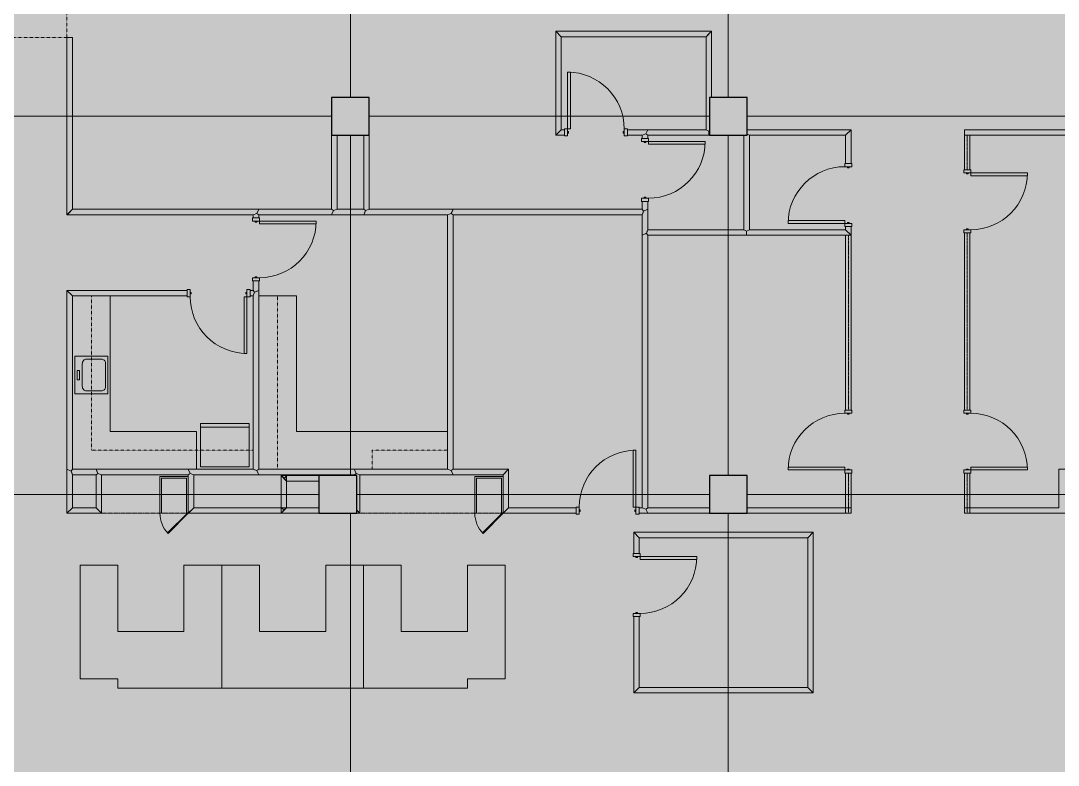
# Model space of a CAD drawing. Header units: inches. Extents: x -4451 to 2809, y -40 to 2719.
# Drawn here: x -2487 to -1828, y 619 to 1092 of the extents above; entities that cross this region are included whole.
import ezdxf

# ---------------------------------------------------------------- set-up
doc = ezdxf.new("R2010")
doc.units = ezdxf.units.IN
doc.header["$MEASUREMENT"] = 0
for name, pattern in [('IMPORT-CENTER2', [1.6875, 1.125, -0.1875, 0.1875, -0.1875]), ('IMPORT-CENTER2 _2_', [1.125, 0.75, -0.125, 0.125, -0.125]), ('IMPORT-FENCELINE2', [2.175, 0.375, -0.15, 0, -0.15, 1.5, 0]), ('IMPORT-HIDDEN2', [0.28125, 0.1875, -0.09375]), ('IMPORT-HIDDEN4', [0.140625, 0.09375, -0.046875]), ('IMPORT-HIDDEN4 _2_', [0.09375, 0.0625, -0.03125]), ('IMPORT-PHANTOM4', [0.9375, 0.46875, -0.09375, 0.09375, -0.09375, 0.09375, -0.09375])]:
    doc.linetypes.add(name, pattern=pattern)
for name, color, linetype, lineweight in [('7th Floor_dwg', 8, 'Continuous', 9), ('A-Area', 7, 'IMPORT-PHANTOM4', 9), ('A-DETL-GENF', 92, 'Continuous', 9), ('A-Door-Exst', 7, 'Continuous', 9), ('A-Flor-Appl', 7, 'Continuous', 9), ('A-Flor-Case-Exst', 7, 'Continuous', 9), ('A-Flor-Pfix-Exst', 7, 'Continuous', 9), ('A-Grid', 7, 'IMPORT-CENTER2', 9), ('A-Wall-Abov', 7, 'IMPORT-HIDDEN2', 9), ('A-Wall-Bldg', 7, 'Continuous', 9), ('A-Wall-Exst', 7, 'Continuous', 9), ('A-WALL-PATT', 111, 'Continuous', 18), ('core model_dwg', 8, 'Continuous', 9), ('S-COLS', 52, 'Continuous', 18)]:
    doc.layers.add(name, color=color, linetype=linetype, lineweight=lineweight)

# ---------------------------------------------------------------- blocks, each defined once
blk = doc.blocks.new('7th Floor_dwg_locker-6970061-Level 07 DEMOLITION PLAN')
at = {"layer": 'A-Flor-Case-Exst', "flags": 128}
for points in [[(12.73, 32.01), (0, 19.28), (0.35, 18.93), (13.08, 31.65)], [(18, 19.76), (18, -4), (0, -4), (0, 19.28), (1, 19.28), (1, -3)], [(18, 19.28), (17, 19.28), (17, -3), (1, -3)]]:
    blk.add_lwpolyline(points, dxfattribs=at)
at = {"layer": 'A-Flor-Case-Exst'}
blk.add_arc((0, 19.28), 18, 360, 45, dxfattribs=at)
blk = doc.blocks.new('7th Floor_dwg-6970059-Level 07 DEMOLITION PLAN')
at = {"layer": 'A-Area', "linetype": 'IMPORT-HIDDEN4', "flags": 128}
blk.add_lwpolyline([(-2517.72, 1521.9), (-2457.72, 1521.9), (-2457.72, 1080.9), (-2517.72, 1080.9)], dxfattribs=at)
at = {"layer": 'A-Door-Exst', "flags": 128}
for points in [[(-2139.78, 1022.9), (-2138.03, 1022.9), (-2138.03, 1058.9), (-2139.78, 1058.9)], [(-2139.78, 1018.4), (-2141.78, 1018.4), (-2141.78, 1022.9), (-2139.78, 1022.9)], [(-2103.78, 1018.4), (-2101.78, 1018.4), (-2101.78, 1022.9), (-2103.78, 1022.9)], [(-2139.78, 1020.15), (-2139.15, 1020.15), (-2139.15, 1021.15), (-2139.78, 1021.15)], [(-2103.78, 1020.15), (-2104.4, 1020.15), (-2104.4, 1021.15), (-2103.78, 1021.15)], [(-2092.89, 1014.9), (-2092.89, 1016.9), (-2088.39, 1016.9), (-2088.39, 1014.9)], [(-2091.14, 1014.9), (-2091.14, 1014.27), (-2090.14, 1014.27), (-2090.14, 1014.9)], [(-2088.39, 1014.9), (-2088.39, 1013.15), (-2052.39, 1013.15), (-2052.39, 1014.9)], [(-1959.22, 998.9), (-1959.22, 1000.9), (-1963.72, 1000.9), (-1963.72, 998.9)], [(-1960.97, 998.9), (-1960.97, 998.27), (-1961.97, 998.27), (-1961.97, 998.9)], [(-1888.22, 994.9), (-1888.22, 996.9), (-1883.72, 996.9), (-1883.72, 994.9)], [(-1886.47, 994.9), (-1886.47, 994.27), (-1885.47, 994.27), (-1885.47, 994.9)], [(-1883.72, 994.9), (-1883.72, 993.15), (-1847.72, 993.15), (-1847.72, 994.9)], [(-2092.89, 978.9), (-2092.89, 976.9), (-2088.39, 976.9), (-2088.39, 978.9)], [(-2091.14, 978.9), (-2091.14, 979.52), (-2090.14, 979.52), (-2090.14, 978.9)], [(-2339.97, 964.4), (-2339.97, 966.4), (-2335.47, 966.4), (-2335.47, 964.4)], [(-2338.22, 964.4), (-2338.22, 963.77), (-2337.22, 963.77), (-2337.22, 964.4)], [(-2335.47, 964.4), (-2335.47, 962.65), (-2299.47, 962.65), (-2299.47, 964.4)], [(-1963.72, 962.9), (-1963.72, 964.65), (-1999.72, 964.65), (-1999.72, 962.9)], [(-1959.22, 962.9), (-1959.22, 960.9), (-1963.72, 960.9), (-1963.72, 962.9)], [(-1960.97, 962.9), (-1960.97, 963.52), (-1961.97, 963.52), (-1961.97, 962.9)], [(-1888.22, 958.9), (-1888.22, 956.9), (-1883.72, 956.9), (-1883.72, 958.9)], [(-1886.47, 958.9), (-1886.47, 959.52), (-1885.47, 959.52), (-1885.47, 958.9)], [(-2339.97, 928.4), (-2339.97, 926.4), (-2335.47, 926.4), (-2335.47, 928.4)], [(-2338.22, 928.4), (-2338.22, 929.02), (-2337.22, 929.02), (-2337.22, 928.4)], [(-2379.47, 920.9), (-2381.47, 920.9), (-2381.47, 916.4), (-2379.47, 916.4)], [(-2379.47, 919.15), (-2378.84, 919.15), (-2378.84, 918.15), (-2379.47, 918.15)], [(-2343.47, 916.4), (-2345.22, 916.4), (-2345.22, 880.4), (-2343.47, 880.4)], [(-2343.47, 919.15), (-2344.09, 919.15), (-2344.09, 918.15), (-2343.47, 918.15)], [(-2343.47, 920.9), (-2341.47, 920.9), (-2341.47, 916.4), (-2343.47, 916.4)], [(-1959.22, 842.4), (-1959.22, 844.4), (-1963.72, 844.4), (-1963.72, 842.4)], [(-1888.22, 842.4), (-1888.22, 844.4), (-1883.72, 844.4), (-1883.72, 842.4)], [(-1960.97, 842.4), (-1960.97, 841.77), (-1961.97, 841.77), (-1961.97, 842.4)], [(-1886.47, 842.4), (-1886.47, 841.77), (-1885.47, 841.77), (-1885.47, 842.4)], [(-2096.39, 782.9), (-2098.14, 782.9), (-2098.14, 818.9), (-2096.39, 818.9)], [(-1963.72, 806.4), (-1963.72, 808.15), (-1999.72, 808.15), (-1999.72, 806.4)], [(-1959.22, 806.4), (-1959.22, 804.4), (-1963.72, 804.4), (-1963.72, 806.4)], [(-1960.97, 806.4), (-1960.97, 807.02), (-1961.97, 807.02), (-1961.97, 806.4)], [(-1888.22, 806.4), (-1888.22, 804.4), (-1883.72, 804.4), (-1883.72, 806.4)], [(-1886.47, 806.4), (-1886.47, 807.02), (-1885.47, 807.02), (-1885.47, 806.4)], [(-1883.72, 806.4), (-1883.72, 808.15), (-1847.72, 808.15), (-1847.72, 806.4)], [(-2132.39, 778.4), (-2134.39, 778.4), (-2134.39, 782.9), (-2132.39, 782.9)], [(-2132.39, 780.15), (-2131.76, 780.15), (-2131.76, 781.15), (-2132.39, 781.15)], [(-2096.39, 780.15), (-2097.01, 780.15), (-2097.01, 781.15), (-2096.39, 781.15)], [(-2096.39, 778.4), (-2094.39, 778.4), (-2094.39, 782.9), (-2096.39, 782.9)], [(-2098.22, 751.4), (-2098.22, 753.4), (-2093.72, 753.4), (-2093.72, 751.4)], [(-2096.47, 751.4), (-2096.47, 750.77), (-2095.47, 750.77), (-2095.47, 751.4)], [(-2093.72, 751.4), (-2093.72, 749.65), (-2057.72, 749.65), (-2057.72, 751.4)], [(-2098.22, 715.4), (-2098.22, 713.4), (-2093.72, 713.4), (-2093.72, 715.4)], [(-2096.47, 715.4), (-2096.47, 716.02), (-2095.47, 716.02), (-2095.47, 715.4)]]:
    blk.add_lwpolyline(points, close=True, dxfattribs=at)
at = {"layer": 'A-Door-Exst'}
for centre, start, end in [((-2139.78, 1022.9), 0, 90), ((-2088.39, 1014.9), 270, 0), ((-1963.72, 962.9), 90, 180), ((-1883.72, 994.9), 270, 0), ((-2335.47, 964.4), 270, 0), ((-2343.47, 916.4), 180, 270), ((-1963.72, 806.4), 90, 180), ((-1883.72, 806.4), 0, 90), ((-2096.39, 782.9), 90, 180), ((-2093.72, 751.4), 270, 0)]:
    blk.add_arc(centre, 36, start, end, dxfattribs=at)
at = {"layer": 'A-Flor-Appl'}
blk.add_line((-2341.95, 833.6), (-2372.95, 833.6), dxfattribs=at)
at = {"layer": 'A-Flor-Appl', "flags": 128}
blk.add_lwpolyline([(-2372.95, 835.85), (-2372.95, 808.35), (-2341.95, 808.35), (-2341.95, 835.85)], close=True, dxfattribs=at)
at = {"layer": 'A-Flor-Case-Exst', "flags": 128}
for points in [[(-2454.22, 916.9), (-2454.22, 806.9), (-2375.47, 806.9), (-2375.47, 830.9), (-2430.22, 830.9), (-2430.22, 916.9)], [(-2335.97, 916.9), (-2335.97, 806.9), (-2215.97, 806.9), (-2215.97, 830.9), (-2311.97, 830.9), (-2311.97, 916.9)], [(-2449.41, 745.9), (-2425.41, 745.9), (-2425.41, 703.9), (-2383.41, 703.9), (-2383.41, 745.9), (-2359.41, 745.9), (-2359.41, 667.9), (-2425.41, 667.9), (-2425.41, 673.9), (-2449.41, 673.9)], [(-2359.41, 745.9), (-2335.41, 745.9), (-2335.41, 703.9), (-2293.41, 703.9), (-2293.41, 745.9), (-2269.41, 745.9), (-2269.41, 667.9), (-2359.41, 667.9), (-2359.41, 673.9)], [(-2179.41, 745.9), (-2203.41, 745.9), (-2203.41, 703.9), (-2245.41, 703.9), (-2245.41, 745.9), (-2269.41, 745.9), (-2269.41, 667.9), (-2203.41, 667.9), (-2203.41, 673.9), (-2179.41, 673.9)]]:
    blk.add_lwpolyline(points, close=True, dxfattribs=at)
at = {"layer": 'A-Flor-Case-Exst', "linetype": 'IMPORT-HIDDEN4', "flags": 128}
blk.add_lwpolyline([(-2442.22, 916.9), (-2442.22, 818.9), (-2339.47, 818.9)], dxfattribs=at)
for points in [[(-2335.97, 806.9), (-2323.97, 806.9), (-2323.97, 916.9), (-2335.97, 916.9)], [(-2215.97, 806.9), (-2215.97, 818.9), (-2263.97, 818.9), (-2263.97, 806.9)]]:
    blk.add_lwpolyline(points, close=True, dxfattribs=at)
at = {"layer": 'A-Flor-Pfix-Exst', "flags": 128}
for points in [[(-2452.74, 878.66), (-2431.74, 878.66), (-2431.74, 854.66), (-2452.74, 854.66)], [(-2433.2, 859.51), (-2433.24, 859.01), (-2433.35, 858.52), (-2433.54, 858.07), (-2433.79, 857.65), (-2434.1, 857.3), (-2434.46, 857.01), (-2434.86, 856.8), (-2435.28, 856.67), (-2435.72, 856.63), (-2445.46, 856.63), (-2445.95, 856.68), (-2446.42, 856.84), (-2446.86, 857.11), (-2447.24, 857.47), (-2447.55, 857.91), (-2447.79, 858.4), (-2447.93, 858.94), (-2447.98, 859.51), (-2447.98, 873.82), (-2447.93, 874.39), (-2447.79, 874.93), (-2447.55, 875.42), (-2447.24, 875.86), (-2446.86, 876.22), (-2446.42, 876.48), (-2445.95, 876.65), (-2445.46, 876.7), (-2435.72, 876.7), (-2435.28, 876.66), (-2434.86, 876.53), (-2434.46, 876.32), (-2434.1, 876.03), (-2433.79, 875.68), (-2433.54, 875.26), (-2433.35, 874.81), (-2433.24, 874.32), (-2433.2, 873.82)], [(-2451.16, 863.72), (-2451.16, 869.61), (-2449.69, 869.61), (-2449.69, 863.72)]]:
    blk.add_lwpolyline(points, close=True, dxfattribs=at)
at = {"layer": 'A-Grid'}
for p, q in [((-2277.72, 1042.9), (-2277.72, 1251.15)), ((-2037.72, 1042.9), (-2037.72, 1251.15)), ((-2289.72, 1030.9), (-2517.72, 1030.9)), ((-2049.72, 1030.9), (-2265.72, 1030.9)), ((-1809.72, 1030.9), (-2025.72, 1030.9)), ((-2277.72, 802.9), (-2277.72, 1018.9)), ((-2037.72, 802.9), (-2037.72, 1018.9)), ((-2297.72, 790.9), (-2517.72, 790.9)), ((-2049.72, 790.9), (-2273.72, 790.9)), ((-1809.72, 790.9), (-2025.72, 790.9)), ((-2277.72, 439.9), (-2277.72, 778.9)), ((-2037.72, 439.9), (-2037.72, 778.9))]:
    blk.add_line(p, q, dxfattribs=at)
at = {"layer": 'A-Wall-Abov'}
for p, q in [((-2380.72, 778.9), (-2435.72, 778.9)), ((-2180.72, 778.9), (-2271.72, 778.9))]:
    blk.add_line(p, q, dxfattribs=at)
at = {"layer": 'A-Wall-Bldg', "flags": 128}
for points in [[(-2297.72, 802.9), (-2321.72, 802.9), (-2321.72, 778.9), (-2297.72, 778.9)], [(-2297.72, 782.4), (-2318.22, 782.4), (-2318.22, 799.4), (-2297.72, 799.4)]]:
    blk.add_lwpolyline(points, dxfattribs=at)
at = {"layer": 'A-Wall-Exst'}
blk.add_line((-2297.72, 782.4), (-2377.22, 782.4), dxfattribs=at)
at = {"layer": 'A-Wall-Exst', "flags": 128}
for points in [[(-2289.72, 1018.9), (-2289.72, 971.9), (-2335.97, 971.9), (-2454.22, 971.9), (-2454.22, 1080.9), (-2457.72, 1080.9), (-2457.72, 968.4), (-2339.47, 968.4), (-2339.47, 966.4), (-2335.97, 966.4), (-2335.97, 968.4), (-2289.72, 968.4), (-2269.22, 968.4), (-2215.97, 968.4), (-2215.97, 806.9), (-2275.22, 806.9), (-2335.97, 806.9), (-2335.97, 920.4), (-2335.97, 926.4), (-2339.47, 926.4), (-2339.47, 920.4), (-2341.47, 920.4), (-2341.47, 916.9), (-2339.47, 916.9), (-2339.47, 806.9), (-2380.72, 806.9), (-2439.22, 806.9), (-2454.22, 806.9), (-2454.22, 916.9), (-2381.47, 916.9), (-2381.47, 920.4), (-2457.72, 920.4), (-2457.72, 806.9), (-2457.72, 778.9), (-2435.72, 778.9), (-2435.72, 803.4), (-2380.72, 803.4), (-2380.72, 778.9), (-2297.72, 778.9)], [(-2048.28, 1042.9), (-2048.28, 1084.9), (-2147.28, 1084.9), (-2147.28, 1018.9), (-2141.78, 1018.9), (-2141.78, 1022.4), (-2143.78, 1022.4), (-2143.78, 1081.4), (-2051.78, 1081.4), (-2051.78, 1022.4), (-2088.89, 1022.4), (-2101.78, 1022.4), (-2101.78, 1018.9), (-2092.39, 1018.9), (-2092.39, 1016.9), (-2088.89, 1016.9), (-2088.89, 1018.9), (-2050.03, 1018.9), (-2049.72, 1018.9)], [(-2026.05, 955.4), (-1959.72, 955.4), (-1959.72, 960.9), (-1963.22, 960.9), (-1963.22, 958.9), (-2024.3, 958.9), (-2024.3, 1018.9), (-1963.22, 1018.9), (-1963.22, 1000.9), (-1959.72, 1000.9), (-1959.72, 1022.4), (-2025.72, 1022.4)], [(-1809.72, 1022.4), (-1887.72, 1022.4), (-1887.72, 1018.9), (-1809.72, 1018.9)], [(-2269.22, 1018.9), (-2269.22, 971.9), (-2286.22, 971.9), (-2286.22, 1018.9)], [(-2027.8, 1018.9), (-2027.8, 958.9), (-2088.89, 958.9), (-2088.89, 971.9), (-2088.89, 976.9), (-2092.39, 976.9), (-2092.39, 971.9), (-2212.47, 971.9), (-2265.72, 971.9), (-2265.72, 1018.9)], [(-2273.72, 778.9), (-2271.72, 778.9), (-2271.72, 803.4), (-2212.47, 803.4), (-2180.72, 803.4), (-2180.72, 778.9), (-2134.39, 778.9), (-2134.39, 782.4), (-2177.22, 782.4), (-2177.22, 806.9), (-2212.47, 806.9), (-2212.47, 968.4), (-2092.39, 968.4), (-2092.39, 955.4), (-2092.39, 782.4), (-2094.39, 782.4), (-2094.39, 778.9), (-2088.89, 778.9), (-2049.72, 778.9)], [(-2049.72, 782.4), (-2088.89, 782.4), (-2088.89, 955.4), (-2026.05, 955.4)], [(-2025.72, 778.9), (-1959.72, 778.9), (-1959.72, 804.4), (-1963.22, 804.4), (-1963.22, 778.9), (-1959.72, 778.9), (-1959.72, 782.4), (-2025.72, 782.4)], [(-1799.22, 806.9), (-1827.72, 806.9), (-1827.72, 782.4), (-1887.72, 782.4), (-1887.72, 778.9), (-1827.72, 778.9), (-1809.72, 778.9)], [(-2377.22, 782.4), (-2377.22, 803.4), (-2335.97, 803.4), (-2275.22, 803.4), (-2275.22, 802.9)]]:
    blk.add_lwpolyline(points, dxfattribs=at)
for points in [[(-1887.72, 996.9), (-1884.22, 996.9), (-1884.22, 1018.9), (-1887.72, 1018.9)], [(-1887.72, 844.4), (-1884.22, 844.4), (-1884.22, 956.9), (-1887.72, 956.9)], [(-1963.22, 844.4), (-1959.72, 844.4), (-1959.72, 955.4), (-1963.22, 955.4)], [(-1887.72, 778.9), (-1884.22, 778.9), (-1884.22, 804.4), (-1887.72, 804.4)], [(-2454.22, 803.4), (-2439.22, 803.4), (-2439.22, 782.4), (-2454.22, 782.4)], [(-2094.22, 713.4), (-2097.72, 713.4), (-2097.72, 664.9), (-1983.72, 664.9), (-1983.72, 766.9), (-2097.72, 766.9), (-2097.72, 753.4), (-2094.22, 753.4), (-2094.22, 763.4), (-1987.22, 763.4), (-1987.22, 668.4), (-2094.22, 668.4)]]:
    blk.add_lwpolyline(points, close=True, dxfattribs=at)
at = {"layer": 'A-WALL-PATT', "color": 7, "lineweight": 9}
for p, q in [((-2454.22, 1080.9), (-2457.72, 1080.9)), ((-2141.78, 1022.4), (-2141.78, 1018.9)), ((-2024.3, 1018.9), (-2025.72, 1019.6)), ((-2025.72, 1019.6), (-2024.3, 1018.9)), ((-1963.22, 1000.9), (-1959.72, 1000.9)), ((-1963.22, 960.9), (-1959.72, 960.9)), ((-2381.47, 920.4), (-2381.47, 916.9)), ((-2134.39, 778.9), (-2134.39, 782.4)), ((-2094.22, 753.4), (-2097.72, 753.4)), ((-2094.22, 713.4), (-2097.72, 713.4))]:
    blk.add_line(p, q, dxfattribs=at)
at = {"layer": 'A-WALL-PATT', "color": 7, "linetype": 'IMPORT-FENCELINE2', "lineweight": 9}
for p, q in [((-1885.97, 996.9), (-1885.97, 1018.9)), ((-1885.97, 844.4), (-1885.97, 956.9)), ((-1961.47, 844.4), (-1961.47, 955.4)), ((-1961.47, 778.9), (-1961.47, 804.4)), ((-1885.97, 778.9), (-1885.97, 804.4))]:
    blk.add_line(p, q, dxfattribs=at)
at = {"layer": 'A-WALL-PATT', "color": 7, "lineweight": 9, "flags": 128}
for points in [[(-2147.28, 1084.9), (-2143.78, 1081.4)], [(-2051.78, 1081.4), (-2050.03, 1083.15), (-2048.28, 1084.9)], [(-2147.28, 1018.9), (-2143.78, 1022.4)], [(-2092.39, 1018.9), (-2090.05, 1019.77), (-2088.89, 1018.9), (-2090.05, 1019.77), (-2089.27, 1021.52), (-2088.89, 1022.4), (-2090.05, 1019.77)], [(-1959.72, 1022.4), (-1962.34, 1019.77), (-1963.22, 1018.9)], [(-2457.72, 968.4), (-2454.22, 971.9), (-2456.84, 969.27)], [(-2339.47, 968.4), (-2337.13, 969.27), (-2335.97, 968.4), (-2337.13, 969.27), (-2336.35, 971.02), (-2335.97, 971.9), (-2337.13, 969.27)], [(-2289.72, 968.4), (-2289.33, 969.27), (-2288.55, 971.02), (-2289.72, 971.9), (-2288.55, 971.02), (-2286.22, 971.9), (-2288.55, 971.02)], [(-2269.22, 968.4), (-2268.05, 971.02), (-2269.22, 971.9), (-2268.05, 971.02), (-2265.72, 971.9), (-2268.05, 971.02), (-2268.83, 969.27)], [(-2215.97, 968.4), (-2213.63, 969.27), (-2212.85, 971.02), (-2212.47, 971.9), (-2212.98, 970.73), (-2213.63, 969.27), (-2212.47, 968.4), (-2213.63, 969.27)], [(-2092.39, 968.4), (-2091.51, 970.73), (-2089.76, 971.51), (-2088.89, 971.9), (-2091.51, 970.73), (-2092.39, 971.9), (-2091.51, 970.73), (-2092.06, 969.27)], [(-2092.39, 955.4), (-2091.51, 955.79), (-2089.76, 956.56), (-2088.89, 958.9), (-2089.21, 958.02), (-2089.76, 956.56), (-2088.89, 955.4), (-2089.76, 956.56), (-2090.05, 956.43)], [(-2026.05, 955.4), (-2026.05, 956.56), (-2026.05, 958.02), (-2027.8, 958.9), (-2026.05, 958.02), (-2024.3, 958.9), (-2026.05, 958.02)], [(-1959.72, 955.4), (-1963.22, 958.9), (-1962.34, 958.02)], [(-2457.72, 920.4), (-2454.22, 916.9), (-2455.09, 917.77)], [(-2339.47, 916.9), (-2338.59, 919.23), (-2337.13, 919.88), (-2335.97, 920.4), (-2338.59, 919.23), (-2339.47, 920.4), (-2338.59, 919.23)], [(-2457.72, 806.9), (-2455.09, 805.73), (-2454.22, 803.4), (-2454.54, 804.27), (-2455.09, 805.73), (-2454.22, 806.9), (-2455.09, 805.73)], [(-2439.22, 806.9), (-2438.7, 805.73), (-2438.05, 804.27), (-2439.22, 803.4), (-2438.05, 804.27), (-2435.72, 803.4), (-2438.05, 804.27)], [(-2380.72, 806.9), (-2379.55, 804.27), (-2380.72, 803.4), (-2379.55, 804.27), (-2377.22, 803.4), (-2379.55, 804.27), (-2380.33, 806.02)], [(-2339.47, 806.9), (-2337.13, 806.02), (-2336.35, 804.27), (-2335.97, 803.4), (-2336.35, 804.27), (-2337.13, 806.02), (-2335.97, 806.9), (-2337.13, 806.02), (-2338.59, 806.57)], [(-2275.22, 806.9), (-2274.83, 806.02), (-2274.05, 804.27), (-2275.22, 803.4), (-2274.05, 804.27), (-2271.72, 803.4), (-2274.05, 804.27), (-2274.83, 806.02)], [(-2215.97, 806.9), (-2213.63, 806.02), (-2212.85, 804.27), (-2212.47, 803.4), (-2213.63, 806.02), (-2212.47, 806.9), (-2213.63, 806.02)], [(-2177.22, 806.9), (-2180.72, 803.4), (-2178.09, 806.02)], [(-2318.22, 799.4), (-2321.72, 802.9)], [(-2457.72, 778.9), (-2454.22, 782.4), (-2455.09, 781.52)], [(-2439.22, 782.4), (-2438.05, 781.23), (-2435.72, 778.9)], [(-2377.22, 782.4), (-2380.72, 778.9), (-2379.55, 780.06)], [(-2318.22, 782.4), (-2321.72, 778.9)], [(-2273.72, 780.9), (-2271.72, 778.9)], [(-2177.22, 782.4), (-2180.72, 778.9)], [(-2092.39, 782.4), (-2090.05, 781.52), (-2088.89, 778.9), (-2090.05, 781.52), (-2088.89, 782.4), (-2089.76, 781.74), (-2090.05, 781.52)], [(-2097.72, 766.9), (-2094.22, 763.4)], [(-1987.22, 763.4), (-1983.72, 766.9)], [(-2097.72, 664.9), (-2094.22, 668.4)], [(-1987.22, 668.4), (-1983.72, 664.9)]]:
    blk.add_lwpolyline(points, close=True, dxfattribs=at)
for points in [[(-2101.78, 1022.4), (-2101.78, 1019.77), (-2101.78, 1018.9)], [(-2050.03, 1018.9), (-2050.03, 1019.77), (-2050.03, 1021.52), (-2051.78, 1022.4), (-2050.03, 1021.52), (-2049.72, 1021.68)], [(-2049.72, 1021.68), (-2050.03, 1021.52), (-2050.03, 1019.77), (-2050.03, 1018.9)], [(-1887.72, 1022.4), (-1887.72, 1020.06), (-1887.72, 1018.9)], [(-2088.89, 1016.9), (-2090.05, 1016.9), (-2092.39, 1016.9)], [(-2088.89, 976.9), (-2091.51, 976.9), (-2092.39, 976.9)], [(-2335.97, 966.4), (-2337.13, 966.4), (-2339.47, 966.4)], [(-2335.97, 926.4), (-2338.59, 926.4), (-2339.47, 926.4)], [(-2341.47, 920.4), (-2341.47, 919.23), (-2341.47, 916.9)], [(-2094.39, 778.9), (-2094.39, 781.52), (-2094.39, 782.4)], [(-1959.72, 778.9), (-1959.72, 781.52), (-1959.72, 782.4)], [(-1887.72, 778.9), (-1887.72, 781.52), (-1887.72, 782.4)]]:
    blk.add_lwpolyline(points, dxfattribs=at)
at = {"rotation": 180}
for p in [(-2380.72, 798.18), (-2180.72, 798.18)]:
    blk.add_blockref('7th Floor_dwg_locker-6970061-Level 07 DEMOLITION PLAN', p, dxfattribs=at)
blk = doc.blocks.new('Concrete-Rectangular-Column - 24 x 24-6974123-Level 07 DEMOLITION PLAN')
at = {"layer": 'S-COLS', "lineweight": 9}
blk.add_hatch(color=7, dxfattribs=at).paths.add_polyline_path([(-12, -12), (12, -12), (12, 12), (-12, 12)], flags=0)
at = {"layer": 'S-COLS', "color": 8, "lineweight": 30}
for p, q in [((12, 12), (-12, 12)), ((-12, 12), (-12, -12)), ((12, -12), (12, 12)), ((-12, -12), (12, -12))]:
    blk.add_line(p, q, dxfattribs=at)
blk = doc.blocks.new('core model_dwg_1300 Eye - 5th Floor-6996771-Level 07 DEMOLITION PLAN')
at = {"layer": 'A-Grid', "linetype": 'IMPORT-CENTER2 _2_'}
for p, q in [((-2277.72, 1042.9), (-2277.72, 1251.15)), ((-2037.72, 1042.9), (-2037.72, 1251.15)), ((-2289.72, 1030.9), (-2517.72, 1030.9)), ((-2049.72, 1030.9), (-2265.72, 1030.9)), ((-1809.72, 1030.9), (-2025.72, 1030.9)), ((-2277.72, 802.9), (-2277.72, 1018.9)), ((-2037.72, 802.9), (-2037.72, 1018.9)), ((-2297.72, 790.9), (-2517.72, 790.9)), ((-2049.72, 790.9), (-2273.72, 790.9)), ((-1809.72, 790.9), (-2025.72, 790.9)), ((-2277.72, 255.74), (-2277.72, 778.9)), ((-2037.72, 255.74), (-2037.72, 778.9))]:
    blk.add_line(p, q, dxfattribs=at)
at = {"layer": 'A-Wall-Bldg'}
blk.add_line((-2318.22, 799.4), (-2297.72, 799.4), dxfattribs=at)
at = {"layer": 'A-Wall-Bldg', "linetype": 'IMPORT-HIDDEN4 _2_', "flags": 128}
blk.add_lwpolyline([(-2517.72, 1521.9), (-2457.72, 1521.9), (-2457.72, 1080.9), (-2517.72, 1080.9)], dxfattribs=at)
at = {"layer": 'A-Wall-Bldg', "flags": 128}
for points in [[(-2297.72, 802.9), (-2321.72, 802.9), (-2321.72, 778.9)], [(-2321.72, 782.4), (-2318.22, 782.4), (-2318.22, 802.9)]]:
    blk.add_lwpolyline(points, dxfattribs=at)
at = {"layer": 'A-WALL-PATT', "color": 7, "lineweight": 9, "flags": 128}
for points in [[(-2318.22, 799.4), (-2319.53, 801.06), (-2321.72, 802.9), (-2319.88, 801.35), (-2319.53, 801.06), (-2318.22, 802.9)], [(-2321.72, 778.9), (-2319.88, 781.08), (-2319.53, 781.36), (-2318.22, 782.4), (-2319.88, 781.08), (-2321.72, 782.4)]]:
    blk.add_lwpolyline(points, dxfattribs=at)
blk = doc.blocks.new('core model_dwg-6996768-Level 07 DEMOLITION PLAN')
blk.add_blockref('core model_dwg_1300 Eye - 5th Floor-6996771-Level 07 DEMOLITION PLAN', (0, 0))

msp = doc.modelspace()

# ---------------------------------------------------------------- hatches: boundary and pattern name
at = {"layer": 'A-DETL-GENF'}
h = msp.add_hatch(color=9, dxfattribs=at)
h.paths.add_polyline_path([(-46.99, 364.9), (17.53, 364.9), (17.53, 682.08), (1.53, 682.08), (1.53, 699.9), (-11.09, 699.9), (-11.09, 723.9), (1.53, 723.9), (1.53, 741.71), (17.53, 741.71), (17.53, 1043.71), (-295.09, 1043.71), (-295.09, 1026.58), (-295.24, 1026.23), (-295.59, 1026.08), (-336.59, 1026.08), (-336.59, 1010.58), (-367.41, 1010.58), (-367.41, 1041.58), (-352.09, 1041.58), (-352.09, 1083.08), (-334.47, 1083.08), (-334.47, 1325.08), (-350.47, 1325.08), (-350.47, 1342.9), (-363.09, 1342.9), (-363.09, 1366.9), (-350.47, 1366.9), (-350.47, 1384.71), (-334.47, 1384.71), (-334.47, 1685.08), (-350.47, 1685.08), (-350.47, 1702.9), (-363.09, 1702.9), (-363.09, 1726.9), (-350.47, 1726.9), (-350.47, 1744.71), (-334.47, 1744.71), (-334.47, 2045.08), (-350.47, 2045.08), (-350.47, 2067.08), (-364.09, 2067.08), (-364.09, 2080.71), (-387.53, 2080.71), (-387.53, 2096.71), (-687.9, 2096.71), (-687.9, 1934.23), (-653.72, 1934.23), (-653.72, 1008.9), (-717.72, 1008.9), (-717.72, 1012.9), (-657.72, 1012.9), (-657.72, 1930.23), (-691.9, 1930.23), (-691.9, 2080.71), (-705.72, 2080.71), (-705.72, 2068.08), (-729.72, 2068.08), (-729.72, 2080.71), (-747.53, 2080.71), (-747.53, 2096.71), (-1047.9, 2096.71), (-1047.9, 2080.71), (-1065.72, 2080.71), (-1065.72, 2068.08), (-1089.72, 2068.08), (-1089.72, 2080.71), (-1107.53, 2080.71), (-1107.53, 2096.71), (-1414.47, 2096.71), (-1414.47, 2080.71), (-1437.9, 2080.71), (-1437.9, 2061.08), (-1467.53, 2061.08), (-1467.53, 1854.9), (-2127.9, 1854.9), (-2127.9, 2061.08), (-2157.53, 2061.08), (-2157.53, 2080.71), (-2180.97, 2080.71), (-2180.97, 2096.71), (-2487.9, 2096.71), (-2487.9, 2080.71), (-2505.72, 2080.71), (-2505.72, 2068.08), (-2529.72, 2068.08), (-2529.72, 2080.71), (-2547.53, 2080.71), (-2547.53, 2096.71), (-2860.09, 2096.71), (-2860.09, 2260.21), (-3613.29, 2260.21), (-3613.29, 1886.27), (-3565.29, 1886.27), (-3565.29, 1702.15), (-3538.29, 1702.15), (-3538.29, 1641.65), (-3565.29, 1641.65), (-3565.29, 1462.15), (-3538.29, 1462.15), (-3538.29, 1401.65), (-3565.29, 1401.65), (-3565.29, 1222.15), (-3538.29, 1222.15), (-3538.29, 1161.65), (-3565.29, 1161.65), (-3565.29, 982.15), (-3538.29, 982.15), (-3538.29, 921.65), (-3565.29, 921.65), (-3565.29, 737.52), (-3613.29, 737.52), (-3613.29, 364.9), (-3212.09, 364.9), (-3212.09, 412.9), (-3027.97, 412.9), (-3027.97, 439.9), (-2967.47, 439.9), (-2967.47, 412.9), (-2787.97, 412.9), (-2787.97, 439.9), (-2727.47, 439.9), (-2727.47, 412.9), (-2547.97, 412.9), (-2547.97, 439.9), (-2487.47, 439.9), (-2487.47, 412.9), (-2307.97, 412.9), (-2307.97, 439.9), (-2247.47, 439.9), (-2247.47, 412.9), (-2067.97, 412.9), (-2067.97, 439.9), (-2007.47, 439.9), (-2007.47, 412.9), (-1827.97, 412.9), (-1827.97, 439.9), (-1767.47, 439.9), (-1767.47, 412.9), (-1587.97, 412.9), (-1587.97, 439.9), (-1527.47, 439.9), (-1527.47, 412.9), (-1347.97, 412.9), (-1347.97, 439.9), (-1287.47, 439.9), (-1287.47, 412.9), (-1107.97, 412.9), (-1107.97, 439.9), (-1047.47, 439.9), (-1047.47, 412.9), (-867.97, 412.9), (-867.97, 439.9), (-807.47, 439.9), (-807.47, 412.9), (-627.97, 412.9), (-627.97, 439.9), (-567.47, 439.9), (-567.47, 412.9), (-383.34, 412.9), (-383.34, 364.9), (-48.49, 364.9)], flags=0)
h.paths.add_polyline_path([(-3584.77, 369.4), (-3608.77, 369.4), (-3608.77, 393.4), (-3584.77, 393.4), (-3584.77, 378.52)], flags=0)
h.paths.add_polyline_path([(-10.97, 376.27), (-10.97, 400.27), (13.03, 400.27), (13.03, 376.27)], flags=0)
h.paths.add_polyline_path([(-345.72, 378.52), (-369.72, 378.52), (-369.72, 429.9), (-345.72, 429.9), (-345.72, 408.39)], flags=0)
h.paths.add_polyline_path([(-3249.72, 378.52), (-3249.72, 429.9), (-3225.72, 429.9), (-3225.72, 378.52)], flags=0)
h.paths.add_polyline_path([(-3599.66, 699.9), (-3599.66, 723.9), (-3548.29, 723.9), (-3548.29, 699.9), (-3570.14, 699.9)], flags=0)
h.paths.add_polyline_path([(-345.72, 778.9), (-369.72, 778.9), (-369.72, 802.9), (-345.72, 802.9)], flags=0)
h.paths.add_polyline_path([(-1799.72, 778.9), (-1809.72, 778.9), (-1809.72, 802.9), (-1785.72, 802.9), (-1785.72, 778.9), (-1795.72, 778.9)], flags=0)
h.paths.add_polyline_path([(-1569.72, 778.9), (-1569.72, 802.9), (-1545.72, 802.9), (-1545.72, 778.9)], flags=0)
h.paths.add_polyline_path([(-2517.72, 778.9), (-2541.72, 778.9), (-2541.72, 802.9), (-2517.72, 802.9)], flags=0)
h.paths.add_polyline_path([(-2877.72, 778.9), (-2877.72, 802.9), (-2853.72, 802.9), (-2853.72, 778.9)], flags=0)
h.paths.add_polyline_path([(-2049.72, 778.9), (-2049.72, 802.9), (-2025.72, 802.9), (-2025.72, 778.9)], flags=0)
h.paths.add_polyline_path([(-741.72, 778.9), (-741.72, 802.9), (-717.72, 802.9), (-717.72, 778.9)], flags=0)
h.paths.add_polyline_path([(-1321.72, 778.9), (-1321.72, 802.9), (-1297.72, 802.9), (-1297.72, 778.9)], flags=0)
h.paths.add_polyline_path([(-2297.72, 778.9), (-2297.72, 802.9), (-2273.72, 802.9), (-2273.72, 778.9)], flags=0)
h.paths.add_polyline_path([(-1053.72, 778.9), (-1077.72, 778.9), (-1077.72, 802.9), (-1053.72, 802.9)], flags=0)
h.paths.add_polyline_path([(-3211.97, 778.9), (-3211.97, 802.9), (-3187.97, 802.9), (-3187.97, 778.9)], flags=0)
h.paths.add_polyline_path([(-2541.72, 941.4), (-2877.72, 941.4), (-2877.72, 1015.27), (-2878.47, 1015.27), (-2878.47, 1016.77), (-2876.97, 1016.77), (-2876.97, 1017.27), (-2875.47, 1017.27), (-2875.47, 1016.77), (-2873.47, 1016.77), (-2873.47, 1015.27), (-2874.22, 1015.27), (-2874.22, 1012.9), (-2850.22, 1012.9), (-2850.22, 988.9), (-2874.22, 988.9), (-2874.22, 944.9), (-2748.22, 944.9), (-2748.22, 1072.9), (-2874.22, 1072.9), (-2874.22, 1054.52), (-2873.47, 1054.52), (-2873.47, 1053.02), (-2875.47, 1053.02), (-2875.47, 1052.52), (-2876.97, 1052.52), (-2876.97, 1053.02), (-2878.47, 1053.02), (-2878.47, 1054.52), (-2877.72, 1054.52), (-2877.72, 1080.9), (-2517.72, 1080.9), (-2517.72, 941.4), (-2529.72, 941.4)], flags=0)
h.paths.add_polyline_path([(-2541.72, 944.9), (-2529.72, 944.9), (-2529.72, 967.9), (-2532.47, 967.9), (-2532.47, 972.4), (-2735.97, 972.4), (-2735.97, 945.15), (-2736.22, 945.15), (-2736.22, 944.9), (-2735.97, 944.9)], flags=0)
h.paths.add_polyline_path([(-847.22, 945.15), (-859.47, 945.15), (-859.47, 981.15), (-847.22, 981.15), (-847.22, 955.77)], flags=0)
h.paths.add_polyline_path([(-1075.22, 967.9), (-1075.22, 1003.9), (-1062.97, 1003.9), (-1062.97, 967.9)], flags=0)
h.paths.add_polyline_path([(-2532.47, 975.9), (-2532.47, 1003.9), (-2529.72, 1003.9), (-2529.72, 1042.4), (-2532.47, 1042.4), (-2532.47, 1072.9), (-2735.97, 1072.9), (-2735.97, 1036.9), (-2736.22, 1036.9), (-2736.22, 981.15), (-2735.97, 981.15), (-2735.97, 975.9), (-2693.6, 975.9)], flags=0)
h.paths.add_polyline_path([(-745.22, 988.9), (-745.22, 1012.9), (-721.22, 1012.9), (-721.22, 988.9)], flags=0)
h.paths.add_polyline_path([(-1321.72, 1012.9), (-1321.72, 1018.9), (-1329.72, 1018.9), (-1329.72, 1038.9), (-1545.72, 1038.9), (-1545.72, 1018.9), (-1569.72, 1018.9), (-1569.72, 1038.9), (-1785.72, 1038.9), (-1785.72, 1018.9), (-1809.72, 1018.9), (-1809.72, 1042.9), (-1799.72, 1042.9), (-1799.72, 1402.9), (-1809.72, 1402.9), (-1809.72, 1426.9), (-1799.72, 1426.9), (-1799.72, 1790.9), (-1795.72, 1790.9), (-1795.72, 1426.9), (-1785.72, 1426.9), (-1785.72, 1402.9), (-1795.72, 1402.9), (-1795.72, 1042.9), (-1141.72, 1042.9), (-1141.72, 1119.4), (-1137.72, 1119.4), (-1137.72, 1038.9), (-1305.72, 1038.9), (-1305.72, 1036.9), (-1297.72, 1036.9), (-1297.72, 1012.9), (-1305.72, 1012.9)], flags=0)
h.paths.add_polyline_path([(-1.41, 1013.9), (-10.97, 1013.9), (-10.97, 1037.9), (13.03, 1037.9), (13.03, 1013.9), (1.53, 1013.9)], flags=0)
h.paths.add_polyline_path([(-2289.72, 1018.9), (-2289.72, 1042.9), (-2265.72, 1042.9), (-2265.72, 1018.9), (-2273.72, 1018.9)], flags=0)
h.paths.add_polyline_path([(-2049.72, 1018.9), (-2049.72, 1042.9), (-2025.72, 1042.9), (-2025.72, 1018.9)], flags=0)
h.paths.add_polyline_path([(-3187.97, 1018.9), (-3211.97, 1018.9), (-3211.97, 1042.9), (-3187.97, 1042.9)], flags=0)
h.paths.add_polyline_path([(-859.47, 1036.9), (-859.47, 1072.9), (-847.22, 1072.9), (-847.22, 1036.9)], flags=0)
h.paths.add_polyline_path([(-1075.22, 1042.4), (-1075.22, 1078.4), (-1062.97, 1078.4), (-1062.97, 1042.4)], flags=0)
h.paths.add_polyline_path([(-1141.72, 1182.4), (-1141.72, 1457.9), (-1137.72, 1457.9), (-1137.72, 1182.4)], flags=0)
h.paths.add_polyline_path([(-823.98, 1220.9), (-1077.72, 1220.9), (-1077.72, 1353.94), (-1078.47, 1353.94), (-1078.47, 1355.44), (-1076.97, 1355.44), (-1076.97, 1355.94), (-1075.47, 1355.94), (-1075.47, 1355.44), (-1068.97, 1355.44), (-1068.97, 1353.94), (-1069.72, 1353.94), (-1069.72, 1325.9), (-987.72, 1325.9), (-987.72, 1403.82), (-994.28, 1403.82), (-994.28, 1403.07), (-995.78, 1403.07), (-995.78, 1404.57), (-996.28, 1404.57), (-996.28, 1406.57), (-995.78, 1406.57), (-995.78, 1408.07), (-994.28, 1408.07), (-994.28, 1407.32), (-987.72, 1407.32), (-987.72, 1429.9), (-1051.22, 1429.9), (-1051.22, 1407.32), (-1045.65, 1407.32), (-1045.65, 1408.07), (-1044.15, 1408.07), (-1044.15, 1406.57), (-1043.65, 1406.57), (-1043.65, 1404.57), (-1044.15, 1404.57), (-1044.15, 1403.07), (-1045.65, 1403.07), (-1045.65, 1403.82), (-1069.72, 1403.82), (-1069.72, 1393.19), (-1068.97, 1393.19), (-1068.97, 1391.69), (-1075.47, 1391.69), (-1075.47, 1391.19), (-1076.97, 1391.19), (-1076.97, 1391.69), (-1078.47, 1391.69), (-1078.47, 1393.19), (-1077.72, 1393.19), (-1077.72, 1478.27), (-1078.47, 1478.27), (-1078.47, 1479.77), (-1071.97, 1479.77), (-1071.97, 1480.27), (-1070.47, 1480.27), (-1070.47, 1479.77), (-1068.97, 1479.77), (-1068.97, 1478.27), (-1069.72, 1478.27), (-1069.72, 1433.4), (-901.83, 1433.4), (-901.83, 1521.9), (-1069.72, 1521.9), (-1069.72, 1517.52), (-1068.97, 1517.52), (-1068.97, 1516.02), (-1070.47, 1516.02), (-1070.47, 1515.52), (-1071.97, 1515.52), (-1071.97, 1516.02), (-1078.47, 1516.02), (-1078.47, 1517.52), (-1077.72, 1517.52), (-1077.72, 1577.4), (-1078.08, 1577.4), (-1078.08, 1708.15), (-1077.72, 1708.15), (-1077.72, 1762.15), (-1069.72, 1762.15), (-1069.72, 1744.15), (-1062.97, 1744.15), (-1062.97, 1708.15), (-732.47, 1708.15), (-732.47, 1744.15), (-720.22, 1744.15), (-720.22, 1708.15), (-717.72, 1708.15), (-717.72, 1696.15), (-714.97, 1696.15), (-714.97, 1692.27), (-714.22, 1692.27), (-714.22, 1690.77), (-717.72, 1690.77), (-717.72, 1654.52), (-714.22, 1654.52), (-714.22, 1653.02), (-714.97, 1653.02), (-714.97, 1613.77), (-714.22, 1613.77), (-714.22, 1612.27), (-717.72, 1612.27), (-717.72, 1576.02), (-714.22, 1576.02), (-714.22, 1574.52), (-714.97, 1574.52), (-714.97, 1536.9), (-717.72, 1536.9), (-717.72, 1429.9), (-733.72, 1429.9), (-733.72, 1387.9), (-717.72, 1387.9), (-717.72, 1380.77), (-716.97, 1380.77), (-716.97, 1379.27), (-718.47, 1379.27), (-718.47, 1378.77), (-719.97, 1378.77), (-719.97, 1379.27), (-721.97, 1379.27), (-721.97, 1380.77), (-721.22, 1380.77), (-721.22, 1384.4), (-752.72, 1384.4), (-752.72, 1348.4), (-721.22, 1348.4), (-721.22, 1352.9), (-717.72, 1352.9), (-717.72, 1272.52), (-716.97, 1272.52), (-716.97, 1271.02), (-718.97, 1271.02), (-718.97, 1270.52), (-720.47, 1270.52), (-720.47, 1271.02), (-721.97, 1271.02), (-721.97, 1272.52), (-721.22, 1272.52), (-721.22, 1275.15), (-756.22, 1275.15), (-756.22, 1420.4), (-847.22, 1420.4), (-847.22, 1228.9), (-721.22, 1228.9), (-721.22, 1233.27), (-721.97, 1233.27), (-721.97, 1234.77), (-720.47, 1234.77), (-720.47, 1235.27), (-718.97, 1235.27), (-718.97, 1234.77), (-716.97, 1234.77), (-716.97, 1233.27), (-717.72, 1233.27), (-717.72, 1220.9), (-795.28, 1220.9)], flags=0)
h.paths.add_polyline_path([(-2525.72, 1220.9), (-2877.72, 1220.9), (-2877.72, 1234.27), (-2878.47, 1234.27), (-2878.47, 1235.77), (-2876.47, 1235.77), (-2876.47, 1236.27), (-2874.97, 1236.27), (-2874.97, 1235.77), (-2873.47, 1235.77), (-2873.47, 1234.27), (-2874.22, 1234.27), (-2874.22, 1228.9), (-2748.22, 1228.9), (-2748.22, 1419.9), (-2839.22, 1419.9), (-2839.22, 1275.15), (-2874.22, 1275.15), (-2874.22, 1273.52), (-2873.47, 1273.52), (-2873.47, 1272.02), (-2874.97, 1272.02), (-2874.97, 1271.52), (-2876.47, 1271.52), (-2876.47, 1272.02), (-2878.47, 1272.02), (-2878.47, 1273.52), (-2877.72, 1273.52), (-2877.72, 1352.77), (-2878.47, 1352.77), (-2878.47, 1354.27), (-2876.97, 1354.27), (-2876.97, 1354.77), (-2875.47, 1354.77), (-2875.47, 1354.27), (-2873.47, 1354.27), (-2873.47, 1352.77), (-2874.22, 1352.77), (-2874.22, 1348.4), (-2842.72, 1348.4), (-2842.72, 1384.4), (-2874.22, 1384.4), (-2874.22, 1380.02), (-2873.47, 1380.02), (-2873.47, 1378.52), (-2875.47, 1378.52), (-2875.47, 1378.02), (-2876.97, 1378.02), (-2876.97, 1378.52), (-2878.47, 1378.52), (-2878.47, 1380.02), (-2877.72, 1380.02), (-2877.72, 1387.9), (-2842.72, 1387.9), (-2842.72, 1405.9), (-2853.29, 1405.9), (-2853.29, 1423.9), (-2842.72, 1423.9), (-2842.72, 1429.9), (-2877.72, 1429.9), (-2877.72, 1573.27), (-2878.47, 1573.27), (-2878.47, 1574.77), (-2877.72, 1574.77), (-2877.72, 1611.02), (-2878.47, 1611.02), (-2878.47, 1612.52), (-2877.72, 1612.52), (-2877.72, 1652.52), (-2878.47, 1652.52), (-2878.47, 1654.02), (-2877.72, 1654.02), (-2877.72, 1690.27), (-2878.47, 1690.27), (-2878.47, 1691.77), (-2877.72, 1691.77), (-2877.72, 1788.15), (-2517.72, 1788.15), (-2517.72, 1517.52), (-2516.97, 1517.52), (-2516.97, 1516.02), (-2523.47, 1516.02), (-2523.47, 1515.52), (-2524.97, 1515.52), (-2524.97, 1516.02), (-2526.47, 1516.02), (-2526.47, 1517.52), (-2525.72, 1517.52), (-2525.72, 1521.9), (-2693.6, 1521.9), (-2693.6, 1433.4), (-2537.85, 1433.4), (-2537.85, 1473.9), (-2525.72, 1473.9), (-2525.72, 1478.27), (-2526.47, 1478.27), (-2526.47, 1479.77), (-2524.97, 1479.77), (-2524.97, 1480.27), (-2523.47, 1480.27), (-2523.47, 1479.77), (-2516.97, 1479.77), (-2516.97, 1478.27), (-2517.72, 1478.27), (-2517.72, 1394.19), (-2516.97, 1394.19), (-2516.97, 1392.69), (-2518.47, 1392.69), (-2518.47, 1392.19), (-2519.97, 1392.19), (-2519.97, 1392.69), (-2526.47, 1392.69), (-2526.47, 1394.19), (-2525.72, 1394.19), (-2525.72, 1403.82), (-2549.78, 1403.82), (-2549.78, 1403.07), (-2551.28, 1403.07), (-2551.28, 1404.57), (-2551.78, 1404.57), (-2551.78, 1406.57), (-2551.28, 1406.57), (-2551.28, 1408.07), (-2549.78, 1408.07), (-2549.78, 1407.32), (-2544.72, 1407.32), (-2544.72, 1429.4), (-2544.22, 1429.4), (-2544.22, 1429.9), (-2607.72, 1429.9), (-2607.72, 1407.32), (-2601.15, 1407.32), (-2601.15, 1408.07), (-2599.65, 1408.07), (-2599.65, 1406.57), (-2599.15, 1406.57), (-2599.15, 1404.57), (-2599.65, 1404.57), (-2599.65, 1403.07), (-2601.15, 1403.07), (-2601.15, 1403.82), (-2607.72, 1403.82), (-2607.72, 1325.9), (-2525.72, 1325.9), (-2525.72, 1354.94), (-2526.47, 1354.94), (-2526.47, 1356.44), (-2519.97, 1356.44), (-2519.97, 1356.94), (-2518.47, 1356.94), (-2518.47, 1356.44), (-2516.97, 1356.44), (-2516.97, 1354.94), (-2517.72, 1354.94), (-2517.72, 1220.9), (-2520.22, 1220.9)], flags=0)
h.paths.add_polyline_path([(-2735.97, 1228.9), (-2532.47, 1228.9), (-2532.47, 1259.4), (-2525.72, 1259.4), (-2525.72, 1317.9), (-2744.72, 1317.9), (-2744.72, 1259.4), (-2735.97, 1259.4)], flags=0)
h.paths.add_polyline_path([(-859.47, 1228.9), (-859.47, 1259.4), (-850.72, 1259.4), (-850.72, 1317.9), (-1069.72, 1317.9), (-1069.72, 1259.4), (-1062.97, 1259.4), (-1062.97, 1228.9), (-901.83, 1228.9)], flags=0)
h.paths.add_polyline_path([(-721.22, 1287.4), (-721.22, 1344.9), (-752.72, 1344.9), (-752.72, 1287.4)], flags=0)
h.paths.add_polyline_path([(-2874.22, 1287.4), (-2842.72, 1287.4), (-2842.72, 1344.9), (-2874.22, 1344.9), (-2874.22, 1336.19)], flags=0)
h.paths.add_polyline_path([(-2744.72, 1325.9), (-2611.22, 1325.9), (-2611.22, 1429.9), (-2711.12, 1429.9), (-2711.12, 1417.65), (-2744.72, 1417.65), (-2744.72, 1329.63)], flags=0)
h.paths.add_polyline_path([(-859.47, 1325.9), (-850.72, 1325.9), (-850.72, 1417.65), (-884.31, 1417.65), (-884.31, 1429.9), (-984.22, 1429.9), (-984.22, 1325.9), (-901.83, 1325.9)], flags=0)
h.paths.add_polyline_path([(-716.97, 1353.52), (-717.72, 1353.52), (-717.72, 1353.9), (-721.22, 1353.9), (-721.22, 1353.52), (-721.97, 1353.52), (-721.97, 1355.02), (-719.97, 1355.02), (-719.97, 1355.52), (-718.47, 1355.52), (-718.47, 1355.02), (-716.97, 1355.02), (-716.97, 1353.9)], flags=0)
h.paths.add_polyline_path([(-737.22, 1387.9), (-737.22, 1429.9), (-752.72, 1429.9), (-752.72, 1423.9), (-742.14, 1423.9), (-742.14, 1405.9), (-752.72, 1405.9), (-752.72, 1387.9), (-742.14, 1387.9)], flags=0)
h.paths.add_polyline_path([(-2133.53, 1402.9), (-2157.53, 1402.9), (-2157.53, 1426.9), (-2133.49, 1426.9), (-2133.49, 1402.9)], flags=0)
h.paths.add_polyline_path([(-1461.72, 1402.9), (-1461.72, 1426.9), (-1437.72, 1426.9), (-1437.72, 1402.9)], flags=0)
h.paths.add_polyline_path([(-3187.97, 1402.9), (-3211.97, 1402.9), (-3211.97, 1426.9), (-3187.97, 1426.9)], flags=0)
h.paths.add_polyline_path([(-2787.72, 1423.4), (-2748.22, 1423.4), (-2748.22, 1429.9), (-2839.22, 1429.9), (-2839.22, 1423.4), (-2788.72, 1423.4)], flags=0)
h.paths.add_polyline_path([(-762.22, 1423.9), (-756.22, 1423.9), (-756.22, 1429.9), (-847.22, 1429.9), (-847.22, 1423.9), (-807.22, 1423.9)], flags=0)
h.paths.add_polyline_path([(-2526.49, 1433.4), (-2525.72, 1433.4), (-2525.72, 1470.4), (-2534.35, 1470.4), (-2534.35, 1433.4), (-2532.47, 1433.4)], flags=0)
h.paths.add_polyline_path([(-1062.97, 1525.4), (-993.3, 1525.4), (-993.3, 1561.47), (-1069.72, 1561.47), (-1069.72, 1560.13), (-1062.97, 1560.13), (-1062.97, 1526.41)], flags=0)
h.paths.add_polyline_path([(-989.8, 1525.4), (-958.7, 1525.4), (-958.7, 1561.47), (-989.8, 1561.47), (-989.8, 1526.41)], flags=0)
h.paths.add_polyline_path([(-948.86, 1525.4), (-905.97, 1525.4), (-905.97, 1560.13), (-901.83, 1560.13), (-901.83, 1561.47), (-955.2, 1561.47), (-955.2, 1525.4)], flags=0)
h.paths.add_polyline_path([(-2532.47, 1525.4), (-2532.47, 1560.13), (-2525.72, 1560.13), (-2525.72, 1561.47), (-2602.12, 1561.47), (-2602.12, 1525.4), (-2572.24, 1525.4)], flags=0)
h.paths.add_polyline_path([(-2640.23, 1525.4), (-2640.23, 1561.47), (-2693.6, 1561.47), (-2693.6, 1560.13), (-2689.47, 1560.13), (-2689.47, 1525.4)], flags=0)
h.paths.add_polyline_path([(-2605.62, 1525.4), (-2605.62, 1561.47), (-2636.73, 1561.47), (-2636.73, 1525.4)], flags=0)
h.paths.add_polyline_path([(-2634.67, 1564.97), (-2525.72, 1564.97), (-2525.72, 1577.9), (-2693.6, 1577.9), (-2693.6, 1564.97), (-2636.73, 1564.97)], flags=0)
h.paths.add_polyline_path([(-1062.97, 1564.97), (-901.83, 1564.97), (-901.83, 1577.4), (-1069.72, 1577.4), (-1069.72, 1564.97), (-1063.23, 1564.97)], flags=0)
h.paths.add_polyline_path([(-2786.22, 1708.15), (-2532.47, 1708.15), (-2532.47, 1744.15), (-2525.72, 1744.15), (-2525.72, 1776.15), (-2874.22, 1776.15), (-2874.22, 1744.15), (-2862.97, 1744.15), (-2862.97, 1708.15), (-2794.22, 1708.15)], flags=0)
h.paths.add_polyline_path([(-3187.97, 1738.9), (-3211.97, 1738.9), (-3211.97, 1762.9), (-3187.97, 1762.9)], flags=0)
h.paths.add_polyline_path([(-2145.72, 1793.9), (-2157.53, 1793.9), (-2157.53, 1817.9), (-2133.53, 1817.9), (-2133.53, 1793.9)], flags=0)
h.paths.add_polyline_path([(-1449.72, 1793.9), (-1461.9, 1793.9), (-1461.9, 1817.9), (-1437.72, 1817.9), (-1437.72, 1793.9), (-1437.9, 1793.9)], flags=0)
h.paths.add_polyline_path([(-1795.72, 1793.9), (-1809.72, 1793.9), (-1809.72, 1817.9), (-1785.72, 1817.9), (-1785.72, 1793.9)], flags=0)
h.paths.add_polyline_path([(-3565.29, 1899.9), (-3599.66, 1899.9), (-3599.66, 1923.9), (-3548.29, 1923.9), (-3548.29, 1899.9)], flags=0)
h.paths.add_polyline_path([(-2874.22, 2067.08), (-2889.66, 2067.08), (-2889.66, 2091.08), (-2865.66, 2091.08), (-2865.66, 2067.08)], flags=0)
h.paths.add_polyline_path([(-3211.97, 2067.08), (-3211.97, 2091.08), (-3187.97, 2091.08), (-3187.97, 2067.08)], flags=0)
h.paths.add_polyline_path([(-3211.97, 2231.21), (-3211.97, 2255.21), (-3187.97, 2255.21), (-3187.97, 2231.21)], flags=0)
h.paths.add_polyline_path([(-3608.47, 2231.71), (-3608.47, 2255.71), (-3584.47, 2255.71), (-3584.47, 2231.71)], flags=0)
h.paths.add_polyline_path([(-2865.72, 2234.71), (-2889.72, 2234.71), (-2889.72, 2258.71), (-2865.72, 2258.71)], flags=0)

# ---------------------------------------------------------------- block references
at = {"layer": '7th Floor_dwg', "color": 7}
msp.add_blockref('7th Floor_dwg-6970059-Level 07 DEMOLITION PLAN', (0, 0), dxfattribs=at)
at = {"layer": 'core model_dwg', "color": 7}
msp.add_blockref('core model_dwg-6996768-Level 07 DEMOLITION PLAN', (0, 0), dxfattribs=at)
at = {"layer": 'S-COLS', "lineweight": 9}
for p in [(-2277.72, 1030.9), (-2037.72, 1030.9), (-2285.72, 790.9), (-2037.72, 790.9)]:
    msp.add_blockref('Concrete-Rectangular-Column - 24 x 24-6974123-Level 07 DEMOLITION PLAN', p, dxfattribs=at)

doc.saveas('drawing.dxf')
